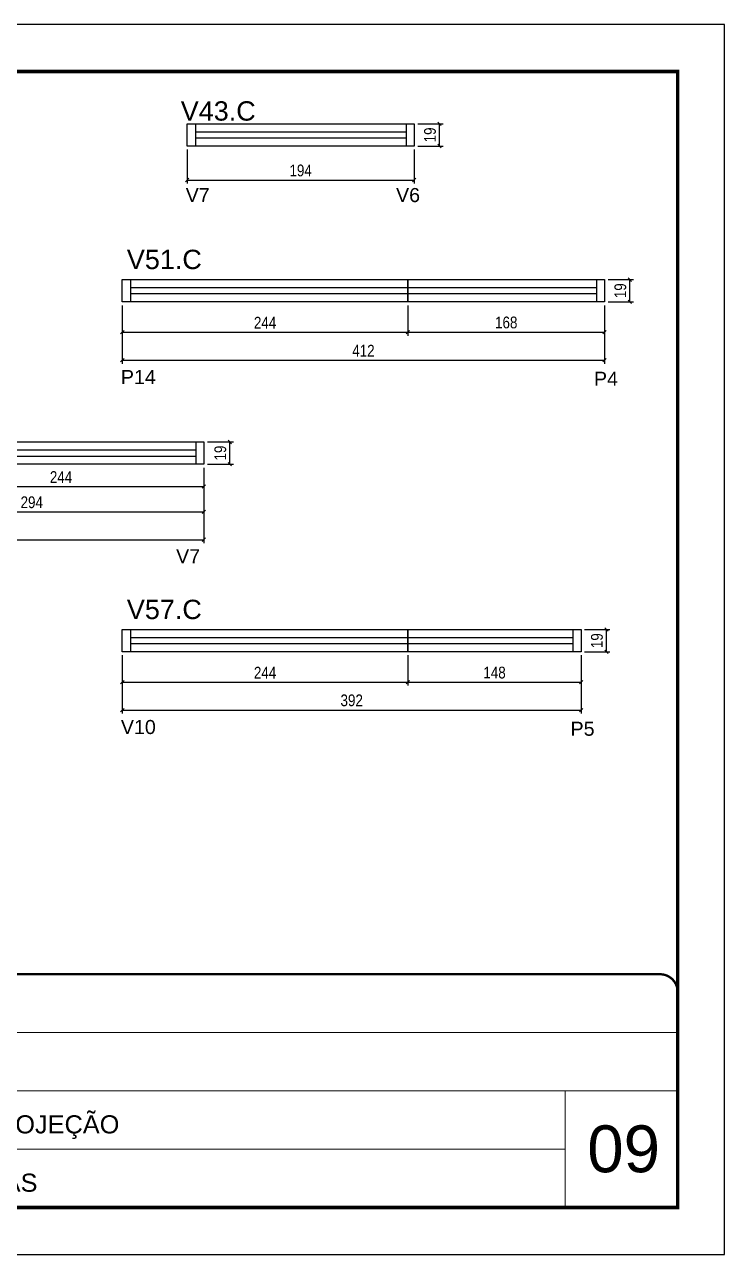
# Model space of a CAD drawing. Header units: millimetres. Extents: x 2012 to 8337, y 304 to 4842.
# Drawn here: x 2899 to 3497, y 304 to 1354 of the extents above; entities that cross this region are included whole.
import ezdxf

# ---------------------------------------------------------------- set-up
doc = ezdxf.new("R2010")
doc.units = ezdxf.units.MM
doc.linetypes.add('CONTINUO', pattern=[0])
doc.linetypes.add('DASHED', pattern=[0.75, 0.5, -0.25])
for name, color, linetype in [('5', 5, 'Continuous'), ('COTA', 241, 'Continuous'), ('NOMENCLATURA', 7, 'Continuous'), ('Painéis', 200, 'Continuous'), ('SARR_2.2x7', 40, 'Continuous')]:
    doc.layers.add(name, color=color, linetype=linetype)
for name, color, linetype, lineweight in [('CARIMBO', 255, 'Continuous', 9), ('CARIMBO-LEGENDA', 75, 'Continuous', 15), ('Folhas', 255, 'Continuous', 9), ('SARRAFO DE PRESSAO', 251, 'DASHED', 9)]:
    doc.layers.add(name, color=color, linetype=linetype, lineweight=lineweight)
doc.layers.add('Laje_Perimetro', color=7, linetype='Continuous', plot=False)
doc.styles.add('arial', font='arial.ttf')
doc.styles.add('COTA TECNICA', font='techl___.ttf', dxfattribs={"height": 10})
doc.styles.add('COTA TECNICA-50', font='techl___.ttf', dxfattribs={"height": 10})
doc.styles.get("Standard").update_dxf_attribs({"font": 'arial.ttf'})
doc.styles.add('Tecnologia', font='')
doc.styles.get('Tecnologia').set_extended_font_data('Forgotten Futurist')
doc.dimstyles.new('COTA PAINEL-50', dxfattribs={"dimtxt": 10, "dimasz": 3, "dimexe": 3, "dimexo": 3, "dimgap": 3, "dimtad": 1, "dimdec": 1, "dimzin": 12, "dimdsep": 46, "dimtxsty": 'COTA TECNICA-50', "dimblk1": 'OBLIQUE', "dimblk2": 'OBLIQUE', "dimsah": 1, "dimcen": 0.9, "dimclrd": 4, "dimclre": 4, "dimclrt": 240, "dimadec": 1, "dimazin": 3, "dimtfac": 1, "dimtdec": 1, "dimtmove": 0, "dimatfit": 3, "dimfxl": 1, "dimtolj": 1, "dimtzin": 12, "dimarcsym": 0})
doc.dimstyles.new('PAINEL', dxfattribs={"dimtxt": 10, "dimasz": 3, "dimexe": 3, "dimexo": 3, "dimgap": 3, "dimtad": 1, "dimdec": 1, "dimzin": 12, "dimdsep": 46, "dimtxsty": 'COTA TECNICA', "dimblk1": 'OBLIQUE', "dimblk2": 'OBLIQUE', "dimsah": 1, "dimcen": 0.9, "dimclrd": 4, "dimclre": 4, "dimclrt": 240, "dimadec": 1, "dimazin": 3, "dimtfac": 1, "dimtdec": 1, "dimtmove": 0, "dimatfit": 3, "dimfxl": 1, "dimtolj": 1, "dimtzin": 12, "dimarcsym": 0})

# ---------------------------------------------------------------- blocks, each defined once
blk = doc.blocks.new('A$C64660E27')
at = {"layer": 'COTA', "true_color": 0x1a1a1a}
h = blk.add_hatch(color=250, dxfattribs=at)
h.dxf.hatch_style = 1
h.paths.add_polyline_path([(185.4, -11.6), (142.4, -11.6), (142.4, -131.6), (168.8, -131.6), (168.8, -32.2), (237.7, -86.7), (237.7, -53)])
at = {"layer": 'COTA'}
h = blk.add_hatch(color=20, dxfattribs=at)
h.dxf.hatch_style = 1
h.paths.add_polyline_path([(273, -11.4), (246.6, -11.4), (246.6, -111.1), (177.7, -56.6), (177.7, -90.2), (230, -131.6), (273, -131.6)])
for p, q in [((142.4, -131.6), (142.4, -11.6)), ((142.4, -11.6), (185.4, -11.6)), ((185.4, -11.6), (237.7, -53)), ((273, -11.4), (246.6, -11.4)), ((246.6, -111.1), (246.6, -11.4)), ((273, -11.4), (273, -131.6)), ((168.8, -32.2), (237.7, -86.7)), ((168.8, -131.6), (168.8, -32.2)), ((246.6, -111.1), (177.7, -56.6)), ((177.7, -90.2), (177.7, -56.6)), ((237.7, -86.7), (237.7, -53)), ((230, -131.6), (177.7, -90.2)), ((142.4, -131.6), (168.8, -131.6)), ((273, -131.6), (230, -131.6))]:
    blk.add_line(p, q)
at = {"layer": 'CARIMBO-LEGENDA', "color": 7, "linetype": 'Continuous', "ltscale": 100, "style": 'arial'}
blk.add_text('NOVA', height=36, dxfattribs=at).set_placement((142.4, -184.8))
at = {"layer": 'CARIMBO-LEGENDA', "color": 7, "linetype": 'Continuous', "style": 'arial'}
blk.add_text('SISTEMAS CONSTRUTIVOS', height=12, dxfattribs=at).set_placement((102.5, -216))
blk = doc.blocks.new('9999999999')
at = {"color": 30, "linetype": 'CONTINUO'}
for p, q in [((98564.6, 34230.2), (98564.6, 34429.4)), ((98564.6, 34379.6), (99584, 34379.6)), ((98564.6, 34329.8), (99488, 34329.8)), ((99584, 34329.8), (99488, 34329.8)), ((99488, 34329.8), (99488, 34230.2)), ((98564.6, 34280), (99488, 34280))]:
    blk.add_line(p, q, dxfattribs=at)
at = {"color": 30, "linetype": 'CONTINUO', "const_width": 2}
blk.add_lwpolyline([(99584, 34230.2), (99584, 34414.4, 0.414214), (99569, 34429.4), (98229, 34429.4, 0.414214), (98214, 34414.4), (98214, 34245.2, 0.414214), (98229, 34230.2), (99584, 34230.2)], format="xyb", dxfattribs=at)
at = {"layer": 'Folhas'}
blk.add_lwpolyline([(98139, 34190.2), (99624, 34190.2), (99624, 35240.2), (98139, 35240.2)], close=True, dxfattribs=at)
at = {"layer": 'Folhas', "color": 30, "const_width": 3}
blk.add_lwpolyline([(98214, 34230.2), (99584, 34230.2), (99584, 35200.2), (98214, 35200.2)], close=True, dxfattribs=at)
at = {"xscale": 0.9, "yscale": 0.9, "zscale": 0.9}
blk.add_blockref('A$C64660E27', (98206.9, 34431.3), dxfattribs=at)
at = {"color": 7, "linetype": 'Continuous', "ltscale": 5, "style": 'arial'}
for s, height, p in [('QUATTRI', 15.48, (98837.7, 34393.1)), ('INDIANOPOLIS', 15.483, (98837.7, 34343.3)), ('1° SUBSOLO - PROJEÇÃO', 15.483, (98837.7, 34293.5)), ('FUNDOS DE VIGAS', 15.483, (98837.7, 34243.7))]:
    blk.add_text(s, height=height, dxfattribs=at).set_placement(p)
at = {"layer": 'Folhas', "color": 7, "style": 'Tecnologia', "width": 1.5}
for s, p in [('CLIENTE:', (98573.7, 34397.2)), ('OBRA:', (98573.7, 34347.3)), ('PAVIMENTO:', (98573.7, 34297.5)), ('PROJETO:', (98573.7, 34247.7))]:
    blk.add_text(s, height=14, dxfattribs=at).set_placement(p)
blk = doc.blocks.new('_Oblique')
at = {"color": 0, "linetype": 'ByBlock', "lineweight": -2}
blk.add_line((-0.5, -0.5), (0.5, 0.5), dxfattribs=at)
blk = doc.blocks.new('*D311')
at = {"layer": 'COTA', "color": 4, "linetype": 'ByBlock', "lineweight": -2, "transparency": 16777216}
for p, q in [((2808.1, 975.9), (2808.1, 956.8)), ((3052.1, 975.9), (3052.1, 956.8)), ((2808.1, 959.8), (3052.1, 959.8))]:
    blk.add_line(p, q, dxfattribs=at)
at = {"layer": 'Defpoints', "color": 0, "linetype": 'ByBlock', "transparency": 16777216}
for p in [(2808.1, 978.9), (3052.1, 978.9), (3052.1, 959.8)]:
    blk.add_point(p, dxfattribs=at)
at = {"layer": 'COTA', "color": 4, "linetype": 'ByBlock', "lineweight": -2, "transparency": 16777216, "xscale": 3, "yscale": 3, "zscale": 3, "rotation": 180}
blk.add_blockref('_Oblique', (2808.1, 959.8), dxfattribs=at)
at = {"layer": 'COTA', "color": 4, "linetype": 'ByBlock', "lineweight": -2, "transparency": 16777216, "xscale": 3, "yscale": 3, "zscale": 3}
blk.add_blockref('_Oblique', (3052.1, 959.8), dxfattribs=at)
at = {"layer": 'COTA', "color": 240, "linetype": 'ByBlock', "transparency": 16777216, "insert": (2930.1, 967.9), "char_height": 10, "attachment_point": 5, "style": 'COTA TECNICA-50'}
blk.add_mtext('\\A1;244', dxfattribs=at)
blk = doc.blocks.new('*D446')
at = {"layer": 'COTA', "color": 4, "lineweight": -2, "transparency": 16777216}
for p, q in [((2514.1, 975.9), (2514.1, 911.4)), ((3052.1, 975.9), (3052.1, 911.4)), ((2514.1, 914.4), (3052.1, 914.4))]:
    blk.add_line(p, q, dxfattribs=at)
at = {"layer": 'Defpoints', "color": 0, "transparency": 16777216}
for p in [(2514.1, 978.9), (3052.1, 978.9), (3052.1, 914.4)]:
    blk.add_point(p, dxfattribs=at)
at = {"layer": 'COTA', "color": 4, "lineweight": -2, "transparency": 16777216, "xscale": 3, "yscale": 3, "zscale": 3, "rotation": 180}
blk.add_blockref('_Oblique', (2514.1, 914.4), dxfattribs=at)
at = {"layer": 'COTA', "color": 4, "lineweight": -2, "transparency": 16777216, "xscale": 3, "yscale": 3, "zscale": 3}
blk.add_blockref('_Oblique', (3052.1, 914.4), dxfattribs=at)
at = {"layer": 'COTA', "color": 240, "transparency": 16777216, "insert": (2783.1, 922.6), "char_height": 10, "attachment_point": 5, "style": 'COTA TECNICA'}
blk.add_mtext('\\A1;538', dxfattribs=at)
blk = doc.blocks.new('*D313')
at = {"layer": 'Defpoints', "color": 0, "transparency": 16777216}
for p in [(2758.1, 978.9), (3052.1, 978.9), (3052.1, 938.2)]:
    blk.add_point(p, dxfattribs=at)
at = {"layer": 'Painéis', "color": 4, "lineweight": -2, "transparency": 16777216}
for p, q in [((2758.1, 975.9), (2758.1, 935.2)), ((3052.1, 975.9), (3052.1, 935.2)), ((2758.1, 938.2), (3052.1, 938.2))]:
    blk.add_line(p, q, dxfattribs=at)
at = {"layer": 'Painéis', "color": 4, "lineweight": -2, "transparency": 16777216, "xscale": 3, "yscale": 3, "zscale": 3, "rotation": 180}
blk.add_blockref('_Oblique', (2758.1, 938.2), dxfattribs=at)
at = {"layer": 'Painéis', "color": 4, "lineweight": -2, "transparency": 16777216, "xscale": 3, "yscale": 3, "zscale": 3}
blk.add_blockref('_Oblique', (3052.1, 938.2), dxfattribs=at)
at = {"layer": 'Painéis', "color": 240, "transparency": 16777216, "insert": (2905.1, 946.3), "char_height": 10, "attachment_point": 5, "style": 'COTA TECNICA'}
blk.add_mtext('\\A1;294', dxfattribs=at)
blk = doc.blocks.new('*D314')
at = {"layer": 'COTA', "color": 4, "lineweight": -2, "transparency": 16777216}
for p, q in [((3055.1, 997.9), (3077.3, 997.9)), ((3074.3, 978.9), (3074.3, 997.9)), ((3055.1, 978.9), (3077.3, 978.9))]:
    blk.add_line(p, q, dxfattribs=at)
at = {"layer": 'Defpoints', "color": 0, "transparency": 16777216}
for p in [(3052.1, 997.9), (3074.3, 997.9), (3052.1, 978.9)]:
    blk.add_point(p, dxfattribs=at)
at = {"layer": 'COTA', "color": 4, "lineweight": -2, "transparency": 16777216, "xscale": 3, "yscale": 3, "zscale": 3}
for p, rotation in [((3074.3, 997.9), 90), ((3074.3, 978.9), 270)]:
    blk.add_blockref('_Oblique', p, dxfattribs=dict(at, rotation=rotation))
at = {"layer": 'COTA', "color": 240, "transparency": 16777216, "insert": (3066.2, 988.4), "char_height": 10, "attachment_point": 5, "rotation": 90, "style": 'COTA TECNICA'}
blk.add_mtext('\\A1;19', dxfattribs=at)
blk = doc.blocks.new('*D450')
at = {"layer": 'COTA', "color": 4, "lineweight": -2, "transparency": 16777216}
for p, q in [((3037.8, 1247.5), (3037.8, 1218.5)), ((3231.8, 1247.5), (3231.8, 1218.5)), ((3037.8, 1221.5), (3231.8, 1221.5))]:
    blk.add_line(p, q, dxfattribs=at)
at = {"layer": 'Defpoints', "color": 0, "transparency": 16777216}
for p in [(3037.8, 1250.5), (3231.8, 1250.5), (3231.8, 1221.5)]:
    blk.add_point(p, dxfattribs=at)
at = {"layer": 'COTA', "color": 4, "lineweight": -2, "transparency": 16777216, "xscale": 3, "yscale": 3, "zscale": 3, "rotation": 180}
blk.add_blockref('_Oblique', (3037.8, 1221.5), dxfattribs=at)
at = {"layer": 'COTA', "color": 4, "lineweight": -2, "transparency": 16777216, "xscale": 3, "yscale": 3, "zscale": 3}
blk.add_blockref('_Oblique', (3231.8, 1221.5), dxfattribs=at)
at = {"layer": 'COTA', "color": 240, "transparency": 16777216, "insert": (3134.8, 1229.6), "char_height": 10, "attachment_point": 5, "style": 'COTA TECNICA'}
blk.add_mtext('\\A1;194', dxfattribs=at)
blk = doc.blocks.new('*D451')
at = {"layer": 'Defpoints', "color": 0, "transparency": 16777216}
for p in [(3231.8, 1269.5), (3253.4, 1269.5), (3231.8, 1250.5)]:
    blk.add_point(p, dxfattribs=at)
at = {"layer": 'Painéis', "color": 4, "lineweight": -2, "transparency": 16777216}
for p, q in [((3234.8, 1269.5), (3256.4, 1269.5)), ((3253.4, 1250.5), (3253.4, 1269.5)), ((3234.8, 1250.5), (3256.4, 1250.5))]:
    blk.add_line(p, q, dxfattribs=at)
at = {"layer": 'Painéis', "color": 4, "lineweight": -2, "transparency": 16777216, "xscale": 3, "yscale": 3, "zscale": 3}
for p, rotation in [((3253.4, 1269.5), 90), ((3253.4, 1250.5), 270)]:
    blk.add_blockref('_Oblique', p, dxfattribs=dict(at, rotation=rotation))
at = {"layer": 'Painéis', "color": 240, "transparency": 16777216, "insert": (3245.3, 1260), "char_height": 10, "attachment_point": 5, "rotation": 90, "style": 'COTA TECNICA'}
blk.add_mtext('\\A1;19', dxfattribs=at)
blk = doc.blocks.new('*D319')
at = {"layer": 'COTA', "color": 4, "linetype": 'ByBlock', "lineweight": -2, "transparency": 16777216}
for p, q in [((2982.4, 1114.5), (2982.4, 1088.6)), ((3226.4, 1114.5), (3226.4, 1088.6)), ((2982.4, 1091.6), (3226.4, 1091.6))]:
    blk.add_line(p, q, dxfattribs=at)
at = {"layer": 'Defpoints', "color": 0, "linetype": 'ByBlock', "transparency": 16777216}
for p in [(2982.4, 1117.5), (3226.4, 1117.5), (3226.4, 1091.6)]:
    blk.add_point(p, dxfattribs=at)
at = {"layer": 'COTA', "color": 4, "linetype": 'ByBlock', "lineweight": -2, "transparency": 16777216, "xscale": 3, "yscale": 3, "zscale": 3, "rotation": 180}
blk.add_blockref('_Oblique', (2982.4, 1091.6), dxfattribs=at)
at = {"layer": 'COTA', "color": 4, "linetype": 'ByBlock', "lineweight": -2, "transparency": 16777216, "xscale": 3, "yscale": 3, "zscale": 3}
blk.add_blockref('_Oblique', (3226.4, 1091.6), dxfattribs=at)
at = {"layer": 'COTA', "color": 240, "linetype": 'ByBlock', "transparency": 16777216, "insert": (3104.4, 1099.7), "char_height": 10, "attachment_point": 5, "style": 'COTA TECNICA-50'}
blk.add_mtext('\\A1;244', dxfattribs=at)
blk = doc.blocks.new('*D320')
at = {"layer": 'COTA', "color": 4, "linetype": 'ByBlock', "lineweight": -2, "transparency": 16777216}
for p, q in [((3226.4, 1114.5), (3226.4, 1088.6)), ((3394.4, 1114.5), (3394.4, 1088.6)), ((3226.4, 1091.6), (3394.4, 1091.6))]:
    blk.add_line(p, q, dxfattribs=at)
at = {"layer": 'Defpoints', "color": 0, "linetype": 'ByBlock', "transparency": 16777216}
for p in [(3226.4, 1117.5), (3394.4, 1117.5), (3394.4, 1091.6)]:
    blk.add_point(p, dxfattribs=at)
at = {"layer": 'COTA', "color": 4, "linetype": 'ByBlock', "lineweight": -2, "transparency": 16777216, "xscale": 3, "yscale": 3, "zscale": 3, "rotation": 180}
blk.add_blockref('_Oblique', (3226.4, 1091.6), dxfattribs=at)
at = {"layer": 'COTA', "color": 4, "linetype": 'ByBlock', "lineweight": -2, "transparency": 16777216, "xscale": 3, "yscale": 3, "zscale": 3}
blk.add_blockref('_Oblique', (3394.4, 1091.6), dxfattribs=at)
at = {"layer": 'COTA', "color": 240, "linetype": 'ByBlock', "transparency": 16777216, "insert": (3310.4, 1099.8), "char_height": 10, "attachment_point": 5, "style": 'COTA TECNICA-50'}
blk.add_mtext('\\A1;168', dxfattribs=at)
blk = doc.blocks.new('*D455')
at = {"layer": 'COTA', "color": 4, "lineweight": -2, "transparency": 16777216}
for p, q in [((2982.4, 1114.5), (2982.4, 1064.7)), ((3394.4, 1114.5), (3394.4, 1064.7)), ((2982.4, 1067.7), (3394.4, 1067.7))]:
    blk.add_line(p, q, dxfattribs=at)
at = {"layer": 'Defpoints', "color": 0, "transparency": 16777216}
for p in [(2982.4, 1117.5), (3394.4, 1117.5), (3394.4, 1067.7)]:
    blk.add_point(p, dxfattribs=at)
at = {"layer": 'COTA', "color": 4, "lineweight": -2, "transparency": 16777216, "xscale": 3, "yscale": 3, "zscale": 3, "rotation": 180}
blk.add_blockref('_Oblique', (2982.4, 1067.7), dxfattribs=at)
at = {"layer": 'COTA', "color": 4, "lineweight": -2, "transparency": 16777216, "xscale": 3, "yscale": 3, "zscale": 3}
blk.add_blockref('_Oblique', (3394.4, 1067.7), dxfattribs=at)
at = {"layer": 'COTA', "color": 240, "transparency": 16777216, "insert": (3188.4, 1075.8), "char_height": 10, "attachment_point": 5, "style": 'COTA TECNICA'}
blk.add_mtext('\\A1;412', dxfattribs=at)
blk = doc.blocks.new('*D263')
at = {"layer": 'Defpoints', "color": 0, "transparency": 16777216}
for p in [(3394.4, 1136.5), (3416, 1136.5), (3394.4, 1117.5)]:
    blk.add_point(p, dxfattribs=at)
at = {"layer": 'Painéis', "color": 4, "lineweight": -2, "transparency": 16777216}
for p, q in [((3397.4, 1136.5), (3419, 1136.5)), ((3416, 1117.5), (3416, 1136.5)), ((3397.4, 1117.5), (3419, 1117.5))]:
    blk.add_line(p, q, dxfattribs=at)
at = {"layer": 'Painéis', "color": 4, "lineweight": -2, "transparency": 16777216, "xscale": 3, "yscale": 3, "zscale": 3}
for p, rotation in [((3416, 1136.5), 90), ((3416, 1117.5), 270)]:
    blk.add_blockref('_Oblique', p, dxfattribs=dict(at, rotation=rotation))
at = {"layer": 'Painéis', "color": 240, "transparency": 16777216, "insert": (3407.9, 1127), "char_height": 10, "attachment_point": 5, "rotation": 90, "style": 'COTA TECNICA'}
blk.add_mtext('\\A1;19', dxfattribs=at)
blk = doc.blocks.new('*D265')
at = {"layer": 'COTA', "color": 4, "linetype": 'ByBlock', "lineweight": -2, "transparency": 16777216}
for p, q in [((2982.4, 815.7), (2982.4, 789.8)), ((3226.4, 815.7), (3226.4, 789.8)), ((2982.4, 792.8), (3226.4, 792.8))]:
    blk.add_line(p, q, dxfattribs=at)
at = {"layer": 'Defpoints', "color": 0, "linetype": 'ByBlock', "transparency": 16777216}
for p in [(2982.4, 818.7), (3226.4, 818.7), (3226.4, 792.8)]:
    blk.add_point(p, dxfattribs=at)
at = {"layer": 'COTA', "color": 4, "linetype": 'ByBlock', "lineweight": -2, "transparency": 16777216, "xscale": 3, "yscale": 3, "zscale": 3, "rotation": 180}
blk.add_blockref('_Oblique', (2982.4, 792.8), dxfattribs=at)
at = {"layer": 'COTA', "color": 4, "linetype": 'ByBlock', "lineweight": -2, "transparency": 16777216, "xscale": 3, "yscale": 3, "zscale": 3}
blk.add_blockref('_Oblique', (3226.4, 792.8), dxfattribs=at)
at = {"layer": 'COTA', "color": 240, "linetype": 'ByBlock', "transparency": 16777216, "insert": (3104.4, 800.9), "char_height": 10, "attachment_point": 5, "style": 'COTA TECNICA-50'}
blk.add_mtext('\\A1;244', dxfattribs=at)
blk = doc.blocks.new('*D266')
at = {"layer": 'COTA', "color": 4, "linetype": 'ByBlock', "lineweight": -2, "transparency": 16777216}
for p, q in [((3226.4, 815.7), (3226.4, 789.8)), ((3374.4, 815.7), (3374.4, 789.8)), ((3226.4, 792.8), (3374.4, 792.8))]:
    blk.add_line(p, q, dxfattribs=at)
at = {"layer": 'Defpoints', "color": 0, "linetype": 'ByBlock', "transparency": 16777216}
for p in [(3226.4, 818.7), (3374.4, 818.7), (3374.4, 792.8)]:
    blk.add_point(p, dxfattribs=at)
at = {"layer": 'COTA', "color": 4, "linetype": 'ByBlock', "lineweight": -2, "transparency": 16777216, "xscale": 3, "yscale": 3, "zscale": 3, "rotation": 180}
blk.add_blockref('_Oblique', (3226.4, 792.8), dxfattribs=at)
at = {"layer": 'COTA', "color": 4, "linetype": 'ByBlock', "lineweight": -2, "transparency": 16777216, "xscale": 3, "yscale": 3, "zscale": 3}
blk.add_blockref('_Oblique', (3374.4, 792.8), dxfattribs=at)
at = {"layer": 'COTA', "color": 240, "linetype": 'ByBlock', "transparency": 16777216, "insert": (3300.4, 800.9), "char_height": 10, "attachment_point": 5, "style": 'COTA TECNICA-50'}
blk.add_mtext('\\A1;148', dxfattribs=at)
blk = doc.blocks.new('*D425')
at = {"layer": 'COTA', "color": 4, "lineweight": -2, "transparency": 16777216}
for p, q in [((2982.4, 815.7), (2982.4, 765.9)), ((3374.4, 815.7), (3374.4, 765.9)), ((2982.4, 768.9), (3374.4, 768.9))]:
    blk.add_line(p, q, dxfattribs=at)
at = {"layer": 'Defpoints', "color": 0, "transparency": 16777216}
for p in [(2982.4, 818.7), (3374.4, 818.7), (3374.4, 768.9)]:
    blk.add_point(p, dxfattribs=at)
at = {"layer": 'COTA', "color": 4, "lineweight": -2, "transparency": 16777216, "xscale": 3, "yscale": 3, "zscale": 3, "rotation": 180}
blk.add_blockref('_Oblique', (2982.4, 768.9), dxfattribs=at)
at = {"layer": 'COTA', "color": 4, "lineweight": -2, "transparency": 16777216, "xscale": 3, "yscale": 3, "zscale": 3}
blk.add_blockref('_Oblique', (3374.4, 768.9), dxfattribs=at)
at = {"layer": 'COTA', "color": 240, "transparency": 16777216, "insert": (3178.4, 777.2), "char_height": 10, "attachment_point": 5, "style": 'COTA TECNICA'}
blk.add_mtext('\\A1;392', dxfattribs=at)
blk = doc.blocks.new('*D267')
at = {"layer": 'Defpoints', "color": 0, "transparency": 16777216}
for p in [(3374.4, 837.7), (3396, 837.7), (3374.4, 818.7)]:
    blk.add_point(p, dxfattribs=at)
at = {"layer": 'Painéis', "color": 4, "lineweight": -2, "transparency": 16777216}
for p, q in [((3377.4, 837.7), (3399, 837.7)), ((3396, 818.7), (3396, 837.7)), ((3377.4, 818.7), (3399, 818.7))]:
    blk.add_line(p, q, dxfattribs=at)
at = {"layer": 'Painéis', "color": 4, "lineweight": -2, "transparency": 16777216, "xscale": 3, "yscale": 3, "zscale": 3}
for p, rotation in [((3396, 837.7), 90), ((3396, 818.7), 270)]:
    blk.add_blockref('_Oblique', p, dxfattribs=dict(at, rotation=rotation))
at = {"layer": 'Painéis', "color": 240, "transparency": 16777216, "insert": (3387.9, 828.2), "char_height": 10, "attachment_point": 5, "rotation": 90, "style": 'COTA TECNICA'}
blk.add_mtext('\\A1;19', dxfattribs=at)

msp = doc.modelspace()

# ---------------------------------------------------------------- linework, layer by layer
at = {"layer": 'Laje_Perimetro'}
msp.add_lwpolyline([(3496.78, 1354.21), (2011.78, 1354.21), (2011.78, 304.21), (3496.78, 304.21)], close=True, dxfattribs=at)
at = {"layer": 'Painéis'}
for points in [[(3037.84, 1269.46), (3231.84, 1269.46), (3231.84, 1250.46), (3037.84, 1250.46)], [(3226.42, 1117.49), (2982.42, 1117.49), (2982.42, 1136.49), (3226.42, 1136.49)], [(3226.42, 1136.49), (3394.42, 1136.49), (3394.42, 1117.49), (3226.42, 1117.49)], [(2808.14, 997.85), (3052.14, 997.85), (3052.14, 978.85), (2808.14, 978.85)], [(3226.42, 818.67), (2982.42, 818.67), (2982.42, 837.67), (3226.42, 837.67)], [(3226.42, 837.67), (3374.42, 837.67), (3374.42, 818.67), (3226.42, 818.67)]]:
    msp.add_lwpolyline(points, close=True, dxfattribs=at)
at = {"layer": 'SARR_2.2x7', "linetype": 'Continuous'}
for p, q in [((3044.84, 1269.46), (3044.84, 1250.46)), ((3224.84, 1262.46), (3044.84, 1262.46)), ((3224.84, 1269.46), (3224.84, 1250.46)), ((3044.84, 1257.46), (3224.84, 1257.46)), ((2989.42, 1136.49), (2989.42, 1117.49)), ((3387.42, 1136.49), (3387.42, 1117.49)), ((3226.42, 1129.49), (2989.42, 1129.49)), ((2989.42, 1124.49), (3226.42, 1124.49)), ((3387.42, 1129.49), (3226.42, 1129.49)), ((3226.42, 1124.49), (3387.42, 1124.49)), ((3045.14, 997.85), (3045.14, 978.85)), ((3045.14, 990.85), (2758.14, 990.85)), ((2758.14, 985.85), (3045.14, 985.85)), ((2989.42, 837.67), (2989.42, 818.67)), ((3226.42, 830.67), (2989.42, 830.67)), ((3367.42, 830.67), (3226.42, 830.67)), ((3367.42, 837.67), (3367.42, 818.67)), ((2989.42, 825.67), (3226.42, 825.67)), ((3226.42, 825.67), (3367.42, 825.67))]:
    msp.add_line(p, q, dxfattribs=at)

# ---------------------------------------------------------------- block references
at = {"layer": 'SARRAFO DE PRESSAO', "color": 6, "linetype": 'ByBlock'}
msp.add_blockref('9999999999', (-96127.2, -33886), dxfattribs=at)

# ---------------------------------------------------------------- texts
at = {"layer": '5', "linetype": 'Continuous'}
for s, rotation, p in [('V7', 359.99996, (3036.6, 1202.68)), ('V6', 359.99996, (3216.28, 1202.68)), ('P14', 359.99996, (2981.22, 1047.31)), ('P4', 359.99996, (3385.35, 1045.83)), ('V7', 0.00004, (3028.4, 894.28)), ('V10', 359.99996, (2981.22, 748.49)), ('P5', 359.99996, (3365.35, 747.01))]:
    msp.add_text(s, height=12, rotation=rotation, dxfattribs=at).set_placement(p)
at = {"layer": 'CARIMBO', "style": 'arial'}
msp.add_text('09', height=40, dxfattribs=at).set_placement((3379.64, 374.35))
at = {"layer": 'NOMENCLATURA', "linetype": 'Continuous'}
for s, p in [('V43.C', (3032.36, 1272.23)), ('V51.C', (2986.32, 1145.46)), ('V57.C', (2986.32, 846.64))]:
    msp.add_text(s, height=16.5, dxfattribs=at).set_placement(p)

# ---------------------------------------------------------------- dimensions: what is measured, and where the dimension line sits
at = {"layer": 'COTA'}
for base, p1, p2, picture, middle in [((3231.84, 1221.46), (3037.84, 1250.46), (3231.84, 1250.46), '*D450', (3134.84, 1229.56)), ((3394.42, 1067.74), (2982.42, 1117.49), (3394.42, 1117.49), '*D455', (3188.42, 1075.81)), ((3052.14, 914.38), (2514.14, 978.85), (3052.14, 978.85), '*D446', (2783.14, 922.62)), ((3374.42, 768.92), (2982.42, 818.67), (3374.42, 818.67), '*D425', (3178.42, 777.17))]:
    dim = msp.add_linear_dim(base=base, p1=p1, p2=p2, dimstyle='PAINEL', dxfattribs=at)
    dim.commit()
    dim.dimension.update_dxf_attribs({"geometry": picture, "text_midpoint": middle})
at = {"layer": 'COTA', "color": 1, "linetype": 'ByBlock'}
for base, p1, p2, picture, middle in [((3226.42, 1091.65), (2982.42, 1117.49), (3226.42, 1117.49), '*D319', (3104.42, 1099.72)), ((3394.42, 1091.65), (3226.42, 1117.49), (3394.42, 1117.49), '*D320', (3310.42, 1099.77)), ((3052.14, 959.8), (2808.14, 978.85), (3052.14, 978.85), '*D311', (2930.14, 967.87)), ((3226.42, 792.83), (2982.42, 818.67), (3226.42, 818.67), '*D265', (3104.42, 800.9)), ((3374.42, 792.83), (3226.42, 818.67), (3374.42, 818.67), '*D266', (3300.42, 800.93))]:
    dim = msp.add_linear_dim(base=base, p1=p1, p2=p2, dimstyle='COTA PAINEL-50', override={"dimarcsym": 1}, dxfattribs=at)
    dim.commit()
    dim.dimension.update_dxf_attribs({"geometry": picture, "text_midpoint": middle})
at = {"layer": 'COTA'}
dim = msp.add_linear_dim(base=(3074.26, 997.85), p1=(3052.14, 978.85), p2=(3052.14, 997.85), angle=90, dimstyle='PAINEL', dxfattribs=at)
dim.commit()
dim.dimension.update_dxf_attribs({"geometry": '*D314', "text_midpoint": (3066.17, 988.35)})
at = {"layer": 'Painéis'}
for base, p1, p2, picture, middle in [((3253.44, 1269.46), (3231.84, 1250.46), (3231.84, 1269.46), '*D451', (3245.35, 1259.96)), ((3416.01, 1136.49), (3394.42, 1117.49), (3394.42, 1136.49), '*D263', (3407.92, 1126.99)), ((3396.01, 837.67), (3374.42, 818.67), (3374.42, 837.67), '*D267', (3387.92, 828.17))]:
    dim = msp.add_linear_dim(base=base, p1=p1, p2=p2, angle=90, dimstyle='PAINEL', dxfattribs=at)
    dim.commit()
    dim.dimension.update_dxf_attribs({"geometry": picture, "text_midpoint": middle})
dim = msp.add_linear_dim(base=(3052.14, 938.17), p1=(2758.14, 978.85), p2=(3052.14, 978.85), dimstyle='PAINEL', dxfattribs=at)
dim.commit()
dim.dimension.update_dxf_attribs({"geometry": '*D313', "text_midpoint": (2905.14, 946.27)})

doc.saveas('drawing.dxf')
